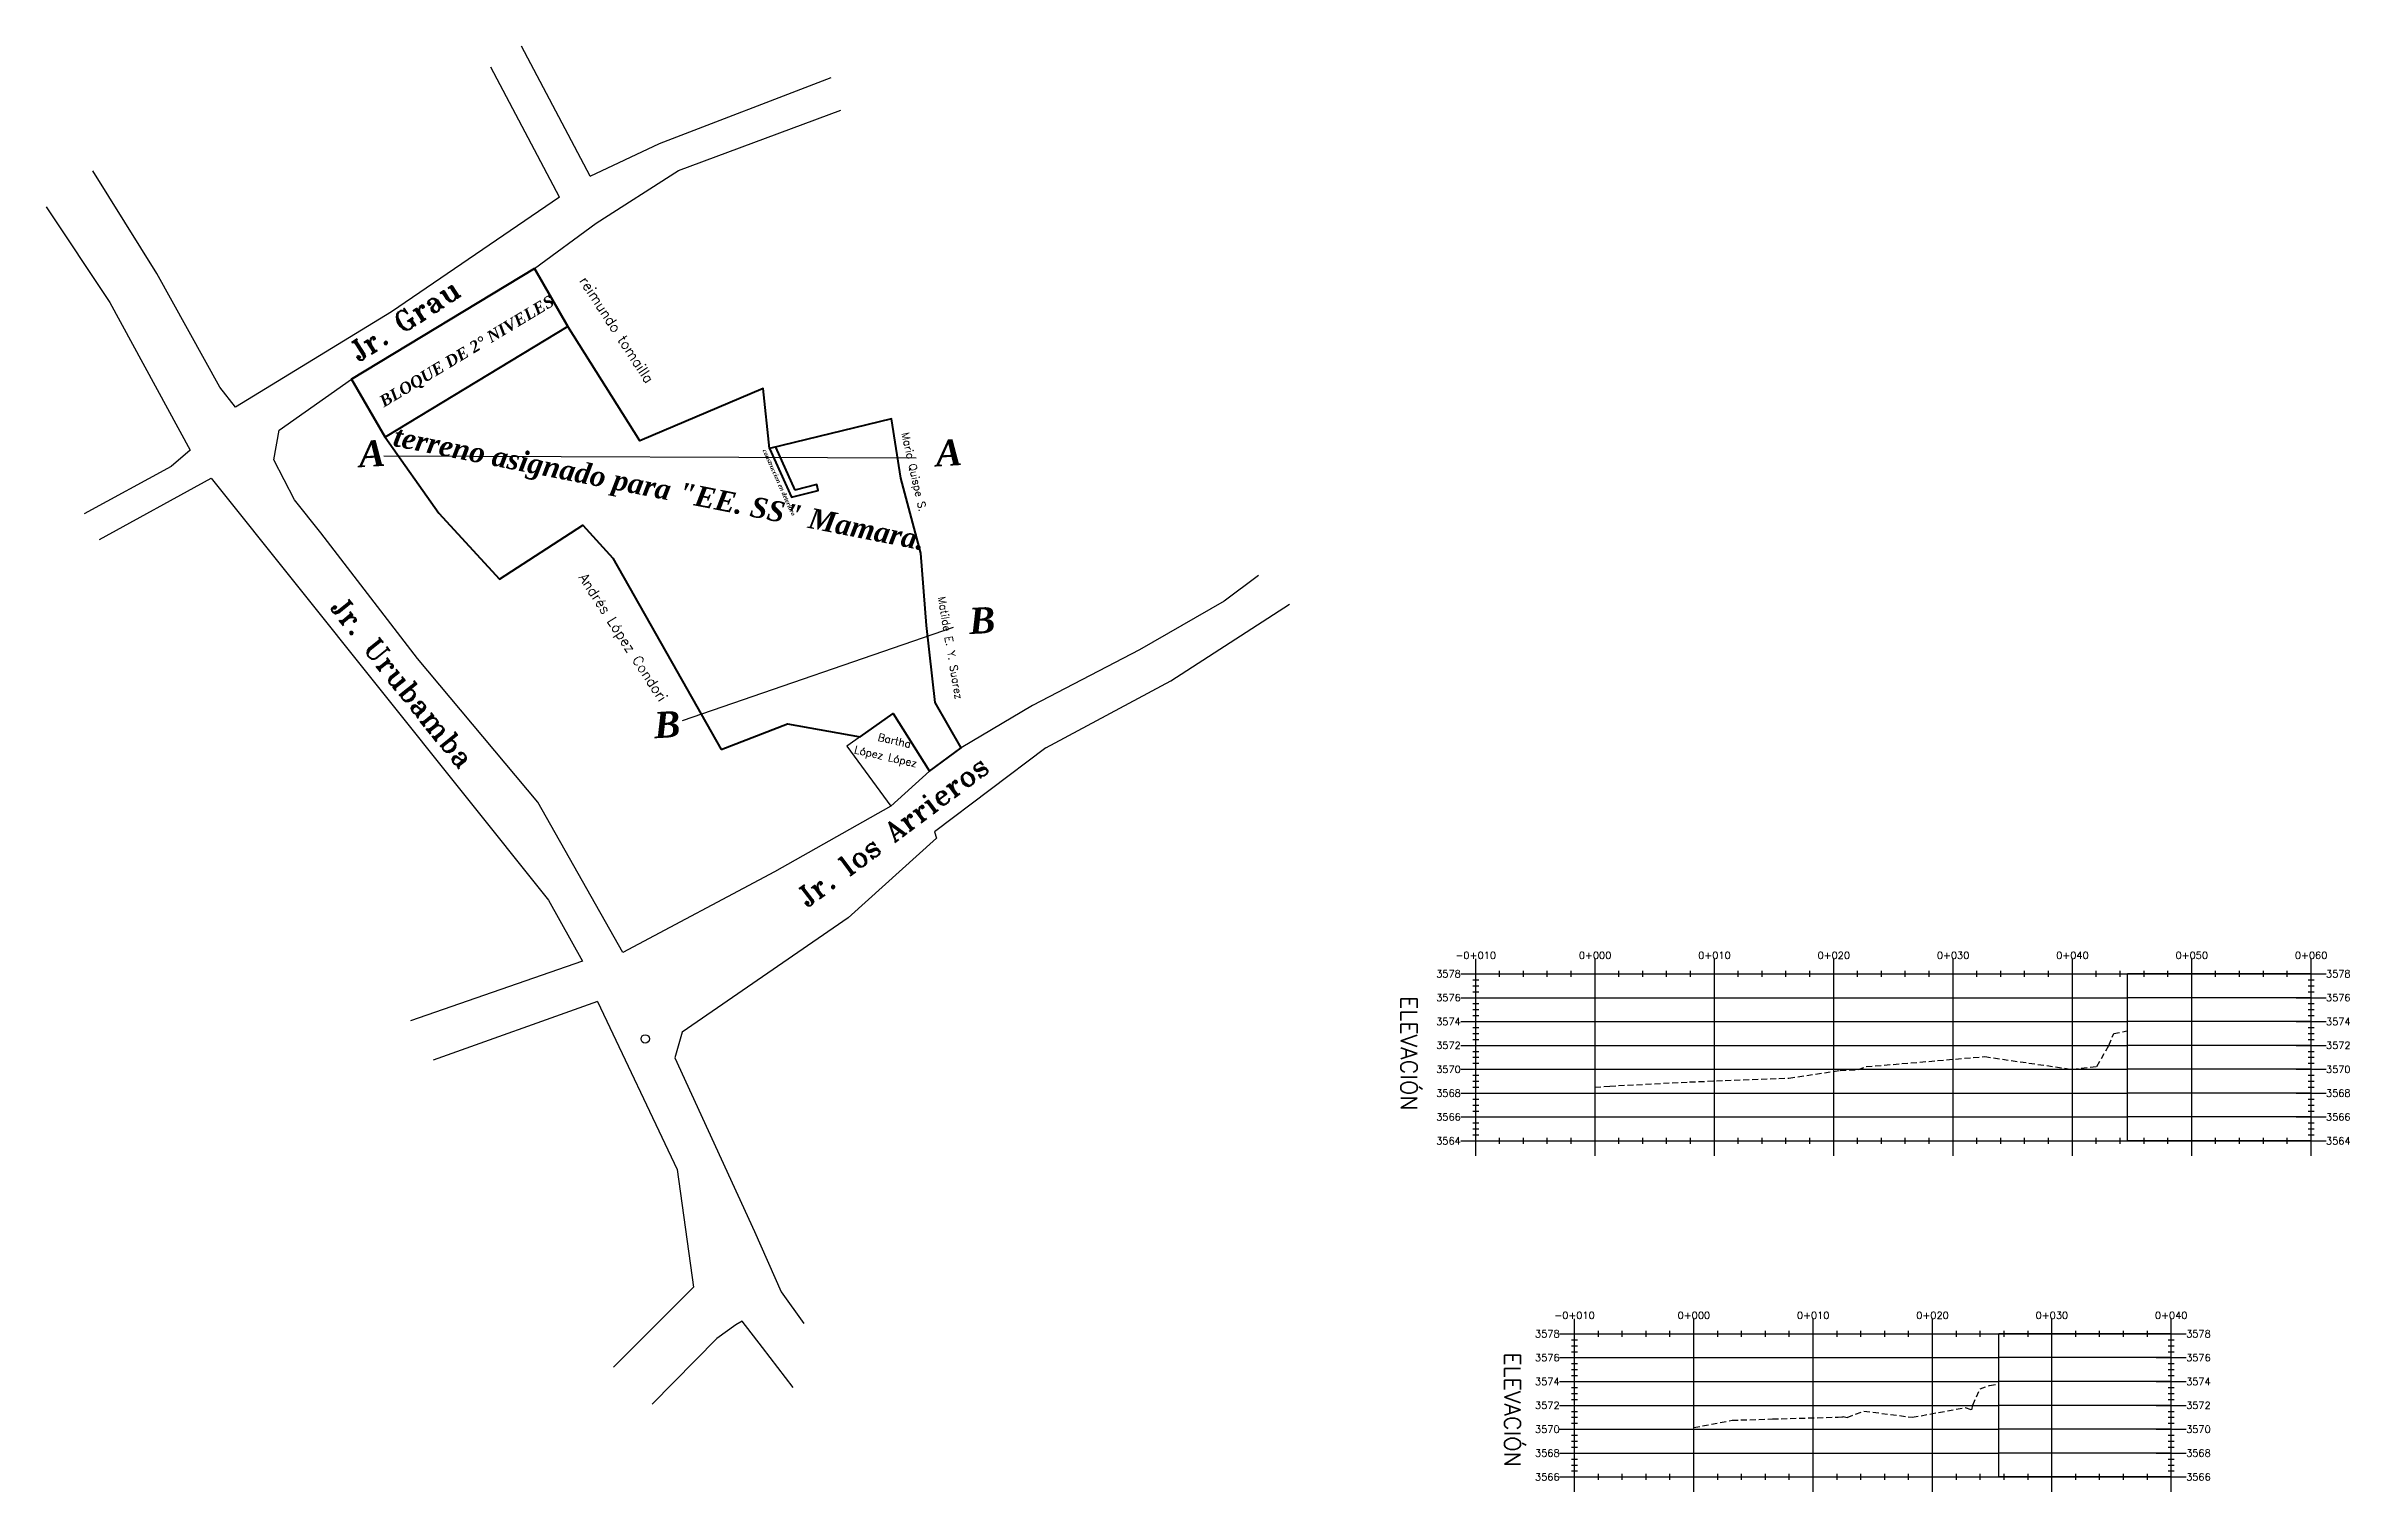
# Model space of a CAD drawing. Header units: metres. Extents: x 759889 to 760082, y 8425758 to 8425879.
import ezdxf
from ezdxf.enums import TextEntityAlignment as Align

# ---------------------------------------------------------------- set-up
doc = ezdxf.new("R2010")
doc.units = ezdxf.units.M
doc.linetypes.add('DASHED', pattern=[0.75, 0.5, -0.25])
doc.layers.add('BLOQUE', color=7, linetype='Continuous', lineweight=50)
doc.layers.add('PERIMETRO', color=4, linetype='Continuous', lineweight=50)
for name, color, linetype in [('C-PROP-BRNG', 92, 'Continuous'), ('C-ROAD-PROF', 1, 'DASHED'), ('C-ROAD-PROF-GRID-GEOM', 5, 'Continuous'), ('C-ROAD-PROF-GRID-MAJR', 8, 'Continuous'), ('C-ROAD-PROF-TEXT', 11, 'Continuous'), ('C-ROAD-PROF-TITL', 11, 'Continuous'), ('C-ROAD-PROF-TTLB', 5, 'Continuous'), ('CALLES', 7, 'Continuous')]:
    doc.layers.add(name, color=color, linetype=linetype)
doc.styles.add('ROMANT', font='romant.shx')
doc.styles.get("Standard").update_dxf_attribs({"font": 'simplex.shx'})

# ---------------------------------------------------------------- blocks, each defined once
blk = doc.blocks.new('*U145')
at = {"layer": 'C-ROAD-PROF', "color": 1, "linetype": 'DASHED', "lineweight": -3}
for p, q in [((760089.97, 8425649.17), (760090.96, 8425650.93)), ((760090.96, 8425650.93), (760091.37, 8425651.92)), ((760091.37, 8425651.92), (760092.51, 8425652.15)), ((760064.16, 8425648.19), (760068.46, 8425648.84)), ((760068.46, 8425648.84), (760069.97, 8425648.9)), ((760069.97, 8425648.9), (760070.64, 8425649.15)), ((760070.64, 8425649.15), (760079.59, 8425649.91)), ((760079.59, 8425649.91), (760080.56, 8425649.99)), ((760080.56, 8425649.99), (760087.91, 8425648.92)), ((760087.91, 8425648.92), (760089.97, 8425649.17)), ((760047.91, 8425647.42), (760049.14, 8425647.52)), ((760049.14, 8425647.52), (760055.83, 8425647.87)), ((760055.83, 8425647.87), (760064.16, 8425648.19))]:
    blk.add_line(p, q, dxfattribs=at)
blk = doc.blocks.new('*U147')
at = {"layer": 'C-ROAD-PROF', "color": 1, "linetype": 'DASHED', "lineweight": -3}
for p, q in [((760047.24, 8425808.22), (760047.85, 8425809.57)), ((760047.85, 8425809.57), (760048.65, 8425809.85)), ((760048.65, 8425809.85), (760049.43, 8425809.98)), ((760027.07, 8425806.94), (760030.45, 8425807.05)), ((760030.45, 8425807.05), (760035.97, 8425807.21)), ((760035.97, 8425807.21), (760036.27, 8425807.23)), ((760036.27, 8425807.23), (760036.37, 8425807.23)), ((760036.37, 8425807.23), (760036.39, 8425807.25)), ((760036.39, 8425807.25), (760036.72, 8425807.18)), ((760036.72, 8425807.18), (760038.12, 8425807.71)), ((760038.12, 8425807.71), (760042.17, 8425807.19)), ((760042.17, 8425807.19), (760046.61, 8425808.01)), ((760046.61, 8425808.01), (760047.15, 8425807.83)), ((760047.15, 8425807.83), (760047.24, 8425808.22)), ((760023.87, 8425806.34), (760027.07, 8425806.94))]:
    blk.add_line(p, q, dxfattribs=at)

msp = doc.modelspace()

# ---------------------------------------------------------------- linework, layer by layer
for p, q in [((759934.68, 8425867.82, 3569.45), (759928.93, 8425878.72, 0.26)), ((759932.12, 8425866.05, 3569.19), (759926.37, 8425876.95)), ((759940.5, 8425870.56), (759954.88, 8425876.08)), ((759942.09, 8425868.29, 3570.4), (759955.68, 8425873.35)), ((759934.68, 8425867.82, 3569.45), (759940.5, 8425870.56)), ((759898.37, 8425859.66, 3566), (759893.01, 8425868.26, 3563.76)), ((759935.19, 8425863.88, 3569.45), (759942.09, 8425868.29, 3570.4)), ((759889.1, 8425865.23, 3563.83), (759894.43, 8425857.21, 3565.98)), ((759932.12, 8425866.05, 3569.19), (759918.03, 8425856.43, 3568.33)), ((759930.03, 8425860.08, 3569.22), (759935.19, 8425863.88, 3569.45)), ((759903.66, 8425850.13, 3567.8), (759898.37, 8425859.66, 3566)), ((759894.43, 8425857.21, 3565.98), (759901.18, 8425844.85, 3568.32)), ((759918.03, 8425856.43, 3568.33), (759904.96, 8425848.44, 3568.39)), ((759932.83, 8425855.21, 3568.13), (759917.52, 8425845.93, 3568.36)), ((759904.96, 8425848.44, 3568.39), (759903.66, 8425850.13, 3567.8)), ((759908.63, 8425846.52, 3568.52), (759914.69, 8425850.8, 3568.64)), ((759908.17, 8425844.04, 3568.55), (759908.63, 8425846.52, 3568.52)), ((759901.18, 8425844.85, 3568.32), (759899.59, 8425843.47, 3568.49)), ((759909.9, 8425840.68, 3568.78), (759908.17, 8425844.04, 3568.55)), ((759899.59, 8425843.47, 3568.49), (759892.29, 8425839.5, 3568.54)), ((759893.57, 8425837.35, 3568.68), (759902.92, 8425842.51, 3568.42)), ((759902.92, 8425842.51, 3568.42), (759931.21, 8425807.12, 3568.2)), ((759912.13, 8425837.92, 3568.65), (759909.9, 8425840.68, 3568.78)), ((759920.21, 8425827.39, 3568.61), (759912.13, 8425837.92, 3568.65)), ((759990.68, 8425834.35, 3579.16), (759987.81, 8425832.19, 3578.5)), ((759987.81, 8425832.19, 3578.5), (759980.73, 8425828.1, 3576.93)), ((759983.34, 8425825.52), (759993.28, 8425831.93)), ((759930.29, 8425815.35, 3568.11), (759920.21, 8425827.39, 3568.61)), ((759980.73, 8425828.1, 3576.93), (759971.76, 8425823.46, 3575.09)), ((759972.88, 8425819.9, 3574.82), (759983.34, 8425825.52)), ((759960.09, 8425822.77, 3573.1), (759956.2, 8425820.04, 3572.88)), ((759963.12, 8425817.93, 3573.93), (759960.09, 8425822.77, 3573.1)), ((759971.76, 8425823.46, 3575.09), (759965.77, 8425819.91, 3574.07)), ((759956.2, 8425820.04, 3572.73), (759959.88, 8425815, 3573)), ((759972.88, 8425819.9, 3574.82), (759963.54, 8425812.86, 3573.01)), ((759963.12, 8425817.93, 3573.93), (759959.88, 8425815, 3573)), ((759959.88, 8425815, 3573), (759963.12, 8425817.93, 3573.93)), ((759937.42, 8425802.74, 3568.5), (759930.29, 8425815.35, 3568.11)), ((759959.88, 8425815, 3573), (759950.14, 8425809.51, 3570.23)), ((759963.54, 8425812.86, 3573.01), (759963.71, 8425812.33, 3573.05)), ((759963.71, 8425812.33, 3573.05), (759956.32, 8425805.66, 3572.03)), ((759950.14, 8425809.51, 3570.23), (759937.42, 8425802.74, 3568.5)), ((759931.21, 8425807.12, 3568.2), (759934.06, 8425802.01, 3568.28)), ((759956.32, 8425805.66, 3572.03), (759942.39, 8425796.07, 3569.52)), ((759934.06, 8425802.01, 3568.28), (759919.62, 8425797.02)), ((759935.3, 8425798.65, 3568.19), (759921.52, 8425793.73)), ((759935.3, 8425798.65, 3568.19), (759941.97, 8425784.56, 3570.2)), ((759942.39, 8425796.07, 3569.52), (759941.77, 8425793.93, 3569.5)), ((759941.77, 8425793.93, 3569.5), (759948.45, 8425779.35, 3571.19)), ((759941.97, 8425784.56, 3570.2), (759943.35, 8425774.69, 3571.53)), ((759948.45, 8425779.35, 3571.19), (759950.68, 8425774.3, 3572.42)), ((759943.35, 8425774.69, 3571.53), (759936.65, 8425767.98)), ((759950.68, 8425774.3, 3572.42), (759952.58, 8425771.64, 3574.13)), ((759945.31, 8425770.39, 3571.7), (759939.87, 8425764.89)), ((759946.89, 8425771.54, 3572.2), (759945.31, 8425770.39, 3571.7)), ((759947.42, 8425771.84, 3572.41), (759946.89, 8425771.54, 3572.2)), ((759949.14, 8425769.63, 3573.71), (759947.42, 8425771.84, 3572.41)), ((759951.71, 8425766.28, 3575.57), (759949.14, 8425769.63, 3573.71))]:
    msp.add_line(p, q)
at = {"flags": 128}
for points in [[(759917.39, 8425844.37), (759962, 8425844.21)], [(759942.43, 8425822.2), (759965.13, 8425830)]]:
    msp.add_lwpolyline(points, dxfattribs=at)
msp.add_circle((759939.3, 8425795.5, 3569), 0.351)
at = {"layer": 'BLOQUE'}
msp.add_line((759950.21, 8425845.1, 3570.95), (759951.83, 8425841.49, 3571.58), dxfattribs=at)
at = {"layer": 'BLOQUE', "elevation": 3569.22, "flags": 128}
msp.add_lwpolyline([(759930.03, 8425860.08), (759932.83, 8425855.21), (759917.52, 8425845.93), (759914.69, 8425850.8)], close=True, dxfattribs=at)
at = {"layer": 'BLOQUE'}
msp.add_polyline3d([(759949.72, 8425844.98, 3570.93), (759951.55, 8425840.9, 3571.65), (759953.8, 8425841.47, 0), (759953.68, 8425841.96, 0), (759951.83, 8425841.49, 2927)], dxfattribs=at)
at = {"layer": 'C-ROAD-PROF-GRID-GEOM', "color": 5, "linetype": 'Continuous', "lineweight": -3}
for p, q in [((760018.89, 8425786.96), (760018.89, 8425800.96)), ((760063.5, 8425786.96), (760063.5, 8425800.96)), ((760027.17, 8425758.79), (760027.17, 8425770.79)), ((760052.73, 8425758.79), (760052.73, 8425770.79))]:
    msp.add_line(p, q, dxfattribs=at)
at = {"layer": 'C-ROAD-PROF-GRID-MAJR', "color": 8, "linetype": 'Continuous', "lineweight": -3}
for p, q in [((760008.89, 8425800.96), (760018.89, 8425800.96)), ((760008.89, 8425786.96), (760008.89, 8425800.96)), ((760018.89, 8425800.96), (760063.5, 8425800.96)), ((760018.89, 8425786.96), (760018.89, 8425800.96)), ((760028.89, 8425786.96), (760028.89, 8425800.96)), ((760038.89, 8425786.96), (760038.89, 8425800.96)), ((760048.89, 8425786.96), (760048.89, 8425800.96)), ((760058.89, 8425786.96), (760058.89, 8425800.96)), ((760078.89, 8425800.96), (760063.5, 8425800.96)), ((760068.89, 8425786.96), (760068.89, 8425800.96)), ((760078.89, 8425786.96), (760078.89, 8425800.96)), ((760008.89, 8425798.96), (760018.89, 8425798.96)), ((760018.89, 8425798.96), (760063.5, 8425798.96)), ((760078.89, 8425798.96), (760063.5, 8425798.96)), ((760008.89, 8425796.96), (760018.89, 8425796.96)), ((760018.89, 8425796.96), (760063.5, 8425796.96)), ((760078.89, 8425796.96), (760063.5, 8425796.96)), ((760008.89, 8425794.96), (760018.89, 8425794.96)), ((760018.89, 8425794.96), (760063.5, 8425794.96)), ((760078.89, 8425794.96), (760063.5, 8425794.96)), ((760008.89, 8425792.96), (760018.89, 8425792.96)), ((760018.89, 8425792.96), (760063.5, 8425792.96)), ((760078.89, 8425792.96), (760063.5, 8425792.96)), ((760008.89, 8425790.96), (760018.89, 8425790.96)), ((760018.89, 8425790.96), (760063.5, 8425790.96)), ((760078.89, 8425790.96), (760063.5, 8425790.96)), ((760008.89, 8425788.96), (760018.89, 8425788.96)), ((760018.89, 8425788.96), (760063.5, 8425788.96)), ((760078.89, 8425788.96), (760063.5, 8425788.96)), ((760008.89, 8425786.96), (760018.89, 8425786.96)), ((760018.89, 8425786.96), (760063.5, 8425786.96)), ((760078.89, 8425786.96), (760063.5, 8425786.96)), ((760017.17, 8425770.79), (760027.17, 8425770.79)), ((760017.17, 8425758.79), (760017.17, 8425770.79)), ((760027.17, 8425770.79), (760052.73, 8425770.79)), ((760027.17, 8425758.79), (760027.17, 8425770.79)), ((760037.17, 8425758.79), (760037.17, 8425770.79)), ((760047.17, 8425758.79), (760047.17, 8425770.79)), ((760067.17, 8425770.79), (760052.73, 8425770.79)), ((760057.17, 8425758.79), (760057.17, 8425770.79)), ((760067.17, 8425758.79), (760067.17, 8425770.79)), ((760017.17, 8425768.79), (760027.17, 8425768.79)), ((760027.17, 8425768.79), (760052.73, 8425768.79)), ((760067.17, 8425768.79), (760052.73, 8425768.79)), ((760017.17, 8425766.79), (760027.17, 8425766.79)), ((760027.17, 8425766.79), (760052.73, 8425766.79)), ((760067.17, 8425766.79), (760052.73, 8425766.79)), ((760017.17, 8425764.79), (760027.17, 8425764.79)), ((760027.17, 8425764.79), (760052.73, 8425764.79)), ((760067.17, 8425764.79), (760052.73, 8425764.79)), ((760017.17, 8425762.79), (760027.17, 8425762.79)), ((760027.17, 8425762.79), (760052.73, 8425762.79)), ((760067.17, 8425762.79), (760052.73, 8425762.79)), ((760017.17, 8425760.79), (760027.17, 8425760.79)), ((760027.17, 8425760.79), (760052.73, 8425760.79)), ((760067.17, 8425760.79), (760052.73, 8425760.79)), ((760017.17, 8425758.79), (760027.17, 8425758.79)), ((760027.17, 8425758.79), (760052.73, 8425758.79)), ((760067.17, 8425758.79), (760052.73, 8425758.79))]:
    msp.add_line(p, q, dxfattribs=at)
at = {"layer": 'C-ROAD-PROF-TEXT', "color": 11, "linetype": 'Continuous', "lineweight": -3}
for p, q in [((760008.89, 8425799.71), (760008.89, 8425802.21)), ((760018.89, 8425799.71), (760018.89, 8425802.21)), ((760028.89, 8425799.71), (760028.89, 8425802.21)), ((760038.89, 8425799.71), (760038.89, 8425802.21)), ((760048.89, 8425799.71), (760048.89, 8425802.21)), ((760058.89, 8425799.71), (760058.89, 8425802.21)), ((760068.89, 8425799.71), (760068.89, 8425802.21)), ((760078.89, 8425799.71), (760078.89, 8425802.21)), ((760007.64, 8425800.96), (760010.14, 8425800.96)), ((760008.64, 8425800.46), (760009.14, 8425800.46)), ((760008.64, 8425799.96), (760009.14, 8425799.96)), ((760008.64, 8425799.46), (760009.14, 8425799.46)), ((760010.89, 8425800.71), (760010.89, 8425801.21)), ((760012.89, 8425800.71), (760012.89, 8425801.21)), ((760014.89, 8425800.71), (760014.89, 8425801.21)), ((760016.89, 8425800.71), (760016.89, 8425801.21)), ((760020.89, 8425800.71), (760020.89, 8425801.21)), ((760022.89, 8425800.71), (760022.89, 8425801.21)), ((760024.89, 8425800.71), (760024.89, 8425801.21)), ((760026.89, 8425800.71), (760026.89, 8425801.21)), ((760030.89, 8425800.71), (760030.89, 8425801.21)), ((760032.89, 8425800.71), (760032.89, 8425801.21)), ((760034.89, 8425800.71), (760034.89, 8425801.21)), ((760036.89, 8425800.71), (760036.89, 8425801.21)), ((760040.89, 8425800.71), (760040.89, 8425801.21)), ((760042.89, 8425800.71), (760042.89, 8425801.21)), ((760044.89, 8425800.71), (760044.89, 8425801.21)), ((760046.89, 8425800.71), (760046.89, 8425801.21)), ((760050.89, 8425800.71), (760050.89, 8425801.21)), ((760052.89, 8425800.71), (760052.89, 8425801.21)), ((760054.89, 8425800.71), (760054.89, 8425801.21)), ((760056.89, 8425800.71), (760056.89, 8425801.21)), ((760060.89, 8425800.71), (760060.89, 8425801.21)), ((760062.89, 8425800.71), (760062.89, 8425801.21)), ((760064.89, 8425800.71), (760064.89, 8425801.21)), ((760066.89, 8425800.71), (760066.89, 8425801.21)), ((760070.89, 8425800.71), (760070.89, 8425801.21)), ((760072.89, 8425800.71), (760072.89, 8425801.21)), ((760074.89, 8425800.71), (760074.89, 8425801.21)), ((760076.89, 8425800.71), (760076.89, 8425801.21)), ((760077.64, 8425800.96), (760080.14, 8425800.96)), ((760078.64, 8425800.46), (760079.14, 8425800.46)), ((760078.64, 8425799.96), (760079.14, 8425799.96)), ((760078.64, 8425799.46), (760079.14, 8425799.46)), ((760007.64, 8425798.96), (760010.14, 8425798.96)), ((760008.64, 8425798.46), (760009.14, 8425798.46)), ((760008.64, 8425797.96), (760009.14, 8425797.96)), ((760008.64, 8425797.46), (760009.14, 8425797.46)), ((760077.64, 8425798.96), (760080.14, 8425798.96)), ((760078.64, 8425798.46), (760079.14, 8425798.46)), ((760078.64, 8425797.96), (760079.14, 8425797.96)), ((760078.64, 8425797.46), (760079.14, 8425797.46)), ((760007.64, 8425796.96), (760010.14, 8425796.96)), ((760008.64, 8425796.46), (760009.14, 8425796.46)), ((760008.64, 8425795.96), (760009.14, 8425795.96)), ((760008.64, 8425795.46), (760009.14, 8425795.46)), ((760077.64, 8425796.96), (760080.14, 8425796.96)), ((760078.64, 8425796.46), (760079.14, 8425796.46)), ((760078.64, 8425795.96), (760079.14, 8425795.96)), ((760078.64, 8425795.46), (760079.14, 8425795.46)), ((760007.64, 8425794.96), (760010.14, 8425794.96)), ((760008.64, 8425794.46), (760009.14, 8425794.46)), ((760008.64, 8425793.96), (760009.14, 8425793.96)), ((760077.64, 8425794.96), (760080.14, 8425794.96)), ((760078.64, 8425794.46), (760079.14, 8425794.46)), ((760078.64, 8425793.96), (760079.14, 8425793.96)), ((760007.64, 8425792.96), (760010.14, 8425792.96)), ((760008.64, 8425793.46), (760009.14, 8425793.46)), ((760008.64, 8425792.46), (760009.14, 8425792.46)), ((760008.64, 8425791.96), (760009.14, 8425791.96)), ((760077.64, 8425792.96), (760080.14, 8425792.96)), ((760078.64, 8425793.46), (760079.14, 8425793.46)), ((760078.64, 8425792.46), (760079.14, 8425792.46)), ((760078.64, 8425791.96), (760079.14, 8425791.96)), ((760007.64, 8425790.96), (760010.14, 8425790.96)), ((760008.64, 8425791.46), (760009.14, 8425791.46)), ((760008.64, 8425790.46), (760009.14, 8425790.46)), ((760008.64, 8425789.96), (760009.14, 8425789.96)), ((760077.64, 8425790.96), (760080.14, 8425790.96)), ((760078.64, 8425791.46), (760079.14, 8425791.46)), ((760078.64, 8425790.46), (760079.14, 8425790.46)), ((760078.64, 8425789.96), (760079.14, 8425789.96)), ((760007.64, 8425788.96), (760010.14, 8425788.96)), ((760008.64, 8425789.46), (760009.14, 8425789.46)), ((760008.64, 8425788.46), (760009.14, 8425788.46)), ((760008.64, 8425787.96), (760009.14, 8425787.96)), ((760008.89, 8425785.71), (760008.89, 8425788.21)), ((760018.89, 8425785.71), (760018.89, 8425788.21)), ((760028.89, 8425785.71), (760028.89, 8425788.21)), ((760038.89, 8425785.71), (760038.89, 8425788.21)), ((760048.89, 8425785.71), (760048.89, 8425788.21)), ((760058.89, 8425785.71), (760058.89, 8425788.21)), ((760068.89, 8425785.71), (760068.89, 8425788.21)), ((760077.64, 8425788.96), (760080.14, 8425788.96)), ((760078.64, 8425789.46), (760079.14, 8425789.46)), ((760078.64, 8425788.46), (760079.14, 8425788.46)), ((760078.64, 8425787.96), (760079.14, 8425787.96)), ((760078.89, 8425785.71), (760078.89, 8425788.21)), ((760007.64, 8425786.96), (760010.14, 8425786.96)), ((760008.64, 8425787.46), (760009.14, 8425787.46)), ((760010.89, 8425786.71), (760010.89, 8425787.21)), ((760012.89, 8425786.71), (760012.89, 8425787.21)), ((760014.89, 8425786.71), (760014.89, 8425787.21)), ((760016.89, 8425786.71), (760016.89, 8425787.21)), ((760020.89, 8425786.71), (760020.89, 8425787.21)), ((760022.89, 8425786.71), (760022.89, 8425787.21)), ((760024.89, 8425786.71), (760024.89, 8425787.21)), ((760026.89, 8425786.71), (760026.89, 8425787.21)), ((760030.89, 8425786.71), (760030.89, 8425787.21)), ((760032.89, 8425786.71), (760032.89, 8425787.21)), ((760034.89, 8425786.71), (760034.89, 8425787.21)), ((760036.89, 8425786.71), (760036.89, 8425787.21)), ((760040.89, 8425786.71), (760040.89, 8425787.21)), ((760042.89, 8425786.71), (760042.89, 8425787.21)), ((760044.89, 8425786.71), (760044.89, 8425787.21)), ((760046.89, 8425786.71), (760046.89, 8425787.21)), ((760050.89, 8425786.71), (760050.89, 8425787.21)), ((760052.89, 8425786.71), (760052.89, 8425787.21)), ((760054.89, 8425786.71), (760054.89, 8425787.21)), ((760056.89, 8425786.71), (760056.89, 8425787.21)), ((760060.89, 8425786.71), (760060.89, 8425787.21)), ((760062.89, 8425786.71), (760062.89, 8425787.21)), ((760064.89, 8425786.71), (760064.89, 8425787.21)), ((760066.89, 8425786.71), (760066.89, 8425787.21)), ((760070.89, 8425786.71), (760070.89, 8425787.21)), ((760072.89, 8425786.71), (760072.89, 8425787.21)), ((760074.89, 8425786.71), (760074.89, 8425787.21)), ((760076.89, 8425786.71), (760076.89, 8425787.21)), ((760077.64, 8425786.96), (760080.14, 8425786.96)), ((760078.64, 8425787.46), (760079.14, 8425787.46)), ((760015.92, 8425770.79), (760018.42, 8425770.79)), ((760017.17, 8425769.54), (760017.17, 8425772.04)), ((760019.17, 8425770.54), (760019.17, 8425771.04)), ((760021.17, 8425770.54), (760021.17, 8425771.04)), ((760023.17, 8425770.54), (760023.17, 8425771.04)), ((760025.17, 8425770.54), (760025.17, 8425771.04)), ((760027.17, 8425769.54), (760027.17, 8425772.04)), ((760029.17, 8425770.54), (760029.17, 8425771.04)), ((760031.17, 8425770.54), (760031.17, 8425771.04)), ((760033.17, 8425770.54), (760033.17, 8425771.04)), ((760035.17, 8425770.54), (760035.17, 8425771.04)), ((760037.17, 8425769.54), (760037.17, 8425772.04)), ((760039.17, 8425770.54), (760039.17, 8425771.04)), ((760041.17, 8425770.54), (760041.17, 8425771.04)), ((760043.17, 8425770.54), (760043.17, 8425771.04)), ((760045.17, 8425770.54), (760045.17, 8425771.04)), ((760047.17, 8425769.54), (760047.17, 8425772.04)), ((760049.17, 8425770.54), (760049.17, 8425771.04)), ((760051.17, 8425770.54), (760051.17, 8425771.04)), ((760053.17, 8425770.54), (760053.17, 8425771.04)), ((760055.17, 8425770.54), (760055.17, 8425771.04)), ((760057.17, 8425769.54), (760057.17, 8425772.04)), ((760059.17, 8425770.54), (760059.17, 8425771.04)), ((760061.17, 8425770.54), (760061.17, 8425771.04)), ((760063.17, 8425770.54), (760063.17, 8425771.04)), ((760065.17, 8425770.54), (760065.17, 8425771.04)), ((760065.92, 8425770.79), (760068.42, 8425770.79)), ((760067.17, 8425769.54), (760067.17, 8425772.04)), ((760015.92, 8425768.79), (760018.42, 8425768.79)), ((760016.92, 8425770.29), (760017.42, 8425770.29)), ((760016.92, 8425769.79), (760017.42, 8425769.79)), ((760016.92, 8425769.29), (760017.42, 8425769.29)), ((760065.92, 8425768.79), (760068.42, 8425768.79)), ((760066.92, 8425770.29), (760067.42, 8425770.29)), ((760066.92, 8425769.79), (760067.42, 8425769.79)), ((760066.92, 8425769.29), (760067.42, 8425769.29)), ((760015.92, 8425766.79), (760018.42, 8425766.79)), ((760016.92, 8425768.29), (760017.42, 8425768.29)), ((760016.92, 8425767.79), (760017.42, 8425767.79)), ((760016.92, 8425767.29), (760017.42, 8425767.29)), ((760065.92, 8425766.79), (760068.42, 8425766.79)), ((760066.92, 8425768.29), (760067.42, 8425768.29)), ((760066.92, 8425767.79), (760067.42, 8425767.79)), ((760066.92, 8425767.29), (760067.42, 8425767.29)), ((760015.92, 8425764.79), (760018.42, 8425764.79)), ((760016.92, 8425766.29), (760017.42, 8425766.29)), ((760016.92, 8425765.79), (760017.42, 8425765.79)), ((760016.92, 8425765.29), (760017.42, 8425765.29)), ((760065.92, 8425764.79), (760068.42, 8425764.79)), ((760066.92, 8425766.29), (760067.42, 8425766.29)), ((760066.92, 8425765.79), (760067.42, 8425765.79)), ((760066.92, 8425765.29), (760067.42, 8425765.29)), ((760015.92, 8425762.79), (760018.42, 8425762.79)), ((760016.92, 8425764.29), (760017.42, 8425764.29)), ((760016.92, 8425763.79), (760017.42, 8425763.79)), ((760016.92, 8425763.29), (760017.42, 8425763.29)), ((760065.92, 8425762.79), (760068.42, 8425762.79)), ((760066.92, 8425764.29), (760067.42, 8425764.29)), ((760066.92, 8425763.79), (760067.42, 8425763.79)), ((760066.92, 8425763.29), (760067.42, 8425763.29)), ((760015.92, 8425760.79), (760018.42, 8425760.79)), ((760016.92, 8425762.29), (760017.42, 8425762.29)), ((760016.92, 8425761.79), (760017.42, 8425761.79)), ((760016.92, 8425761.29), (760017.42, 8425761.29)), ((760065.92, 8425760.79), (760068.42, 8425760.79)), ((760066.92, 8425762.29), (760067.42, 8425762.29)), ((760066.92, 8425761.79), (760067.42, 8425761.79)), ((760066.92, 8425761.29), (760067.42, 8425761.29)), ((760015.92, 8425758.79), (760018.42, 8425758.79)), ((760016.92, 8425760.29), (760017.42, 8425760.29)), ((760016.92, 8425759.79), (760017.42, 8425759.79)), ((760016.92, 8425759.29), (760017.42, 8425759.29)), ((760017.17, 8425757.54), (760017.17, 8425760.04)), ((760019.17, 8425758.54), (760019.17, 8425759.04)), ((760021.17, 8425758.54), (760021.17, 8425759.04)), ((760023.17, 8425758.54), (760023.17, 8425759.04)), ((760025.17, 8425758.54), (760025.17, 8425759.04)), ((760027.17, 8425757.54), (760027.17, 8425760.04)), ((760029.17, 8425758.54), (760029.17, 8425759.04)), ((760031.17, 8425758.54), (760031.17, 8425759.04)), ((760033.17, 8425758.54), (760033.17, 8425759.04)), ((760035.17, 8425758.54), (760035.17, 8425759.04)), ((760037.17, 8425757.54), (760037.17, 8425760.04)), ((760039.17, 8425758.54), (760039.17, 8425759.04)), ((760041.17, 8425758.54), (760041.17, 8425759.04)), ((760043.17, 8425758.54), (760043.17, 8425759.04)), ((760045.17, 8425758.54), (760045.17, 8425759.04)), ((760047.17, 8425757.54), (760047.17, 8425760.04)), ((760049.17, 8425758.54), (760049.17, 8425759.04)), ((760051.17, 8425758.54), (760051.17, 8425759.04)), ((760053.17, 8425758.54), (760053.17, 8425759.04)), ((760055.17, 8425758.54), (760055.17, 8425759.04)), ((760057.17, 8425757.54), (760057.17, 8425760.04)), ((760059.17, 8425758.54), (760059.17, 8425759.04)), ((760061.17, 8425758.54), (760061.17, 8425759.04)), ((760063.17, 8425758.54), (760063.17, 8425759.04)), ((760065.17, 8425758.54), (760065.17, 8425759.04)), ((760065.92, 8425758.79), (760068.42, 8425758.79)), ((760066.92, 8425760.29), (760067.42, 8425760.29)), ((760066.92, 8425759.79), (760067.42, 8425759.79)), ((760066.92, 8425759.29), (760067.42, 8425759.29)), ((760067.17, 8425757.54), (760067.17, 8425760.04))]:
    msp.add_line(p, q, dxfattribs=at)
at = {"layer": 'C-ROAD-PROF-TTLB', "color": 5, "linetype": 'Continuous', "lineweight": -3}
for p, q in [((760008.89, 8425786.96), (760008.89, 8425800.96)), ((760008.89, 8425800.96), (760078.89, 8425800.96)), ((760078.89, 8425786.96), (760078.89, 8425800.96)), ((760008.89, 8425786.96), (760078.89, 8425786.96)), ((760017.17, 8425758.79), (760017.17, 8425770.79)), ((760017.17, 8425770.79), (760067.17, 8425770.79)), ((760067.17, 8425758.79), (760067.17, 8425770.79)), ((760017.17, 8425758.79), (760067.17, 8425758.79))]:
    msp.add_line(p, q, dxfattribs=at)
at = {"layer": 'PERIMETRO'}
msp.add_polyline3d([(759945.66, 8425819.76, 3571.15), (759951.22, 8425821.9, 3571.32), (759957.31, 8425820.82, 3572.94), (759960.09, 8425822.77, 3573.1), (759963.12, 8425817.93, 3573.93), (759965.77, 8425819.91, 3574.07), (759963.6, 8425823.7, 3571.88), (759962.87, 8425830.16, 3571.6), (759962.4, 8425836.22, 3572.2), (759960.71, 8425842.51, 3571.59), (759959.94, 8425847.47, 3572.77), (759949.72, 8425844.98, 3570.93), (759949.18, 8425850.02, 3570.36), (759938.85, 8425845.64, 3569.93), (759932.83, 8425855.21, 3568.13), (759930.03, 8425860.08, 3569.22), (759914.69, 8425850.8, 3568.64), (759917.52, 8425845.93, 3568.36), (759922, 8425839.56, 3569.3), (759927.09, 8425834.03, 3569.72), (759934.07, 8425838.56, 3569.86), (759936.58, 8425835.79, 3571.03), (759941.96, 8425826.33, 3570.27)], close=True, dxfattribs=at)

# ---------------------------------------------------------------- block references
at = {"layer": 'C-ROAD-PROF', "color": 1, "linetype": 'DASHED', "lineweight": -3}
for name, p in [('*U145', (-29.02, 144.03)), ('*U147', (3.3, -43.4))]:
    msp.add_blockref(name, p, dxfattribs=at)

# ---------------------------------------------------------------- texts
at = {"layer": 'C-PROP-BRNG', "color": 4, "linetype": 'Continuous', "lineweight": -3, "attachment_point": 8}
for s, insert, char_height, rotation in [('\\pxi-2.26506,l3.26506,t3.26506;{\\fPalatino Linotype|b1|i1|c0|p18;\\C42;BLOQUE DE 2° NIVELES }', (759924.3, 8425852.28), 0.9708, 30.9964), ('\\pxi-2.26506,l3.26506,t3.26506;{\\fPalatino Linotype|b1|i1|c0|p18;\\C42;A}', (759915.37, 8425843.41), 2.1844, 3.4216), ('{\\fPalatino Linotype|b1|i1|c0|p18;\\C42;terreno asignado para "EE. SS" Mamara.}', (759940.21, 8425840.28), 1.7167, 348.8386), ('\\pxi-2.26506,l3.26506,t3.26506;{\\fPalatino Linotype|b1|i1|c0|p18;\\C42;A}', (759963.71, 8425843.48), 2.1844, 3.4216), ('{\\fPalatino Linotype|b1|i1|c0|p18;\\C42;construccion en deterioro  }', (759950.35, 8425842.06), 0.375, 294.0783), ('\\pxi-2.26506,l3.26506,t3.26506;{\\fPalatino Linotype|b1|i1|c0|p18;\\C42;B}', (759966.5, 8425829.42, 7144), 2.1844, 3.4216), ('\\pxi-2.26506,l3.26506,t3.26506;{\\fPalatino Linotype|b1|i1|c0|p18;\\C42;B}', (759940.11, 8425820.69, 3570), 2.1844, 3.4216)]:
    msp.add_mtext(s, dxfattribs=dict(at, insert=insert, char_height=char_height, rotation=rotation))
at = {"layer": 'C-ROAD-PROF-TEXT', "color": 11, "linetype": 'Continuous', "lineweight": -3, "char_height": 0.6}
for s, insert, attachment_point in [('3578', (760007.64, 8425800.96), 6), ('-0+010', (760008.89, 8425802.21), 8), ('0+000', (760018.89, 8425802.21), 8), ('0+010', (760028.89, 8425802.21), 8), ('0+020', (760038.89, 8425802.21), 8), ('0+030', (760048.89, 8425802.21), 8), ('0+040', (760058.89, 8425802.21), 8), ('0+050', (760068.89, 8425802.21), 8), ('0+060', (760078.89, 8425802.21), 8), ('3578', (760080.14, 8425800.96), 4), ('3576', (760007.64, 8425798.96), 6), ('3576', (760080.14, 8425798.96), 4), ('3574', (760007.64, 8425796.96), 6), ('3574', (760080.14, 8425796.96), 4), ('3572', (760007.64, 8425794.96), 6), ('3572', (760080.14, 8425794.96), 4), ('3570', (760007.64, 8425792.96), 6), ('3570', (760080.14, 8425792.96), 4), ('3568', (760007.64, 8425790.96), 6), ('3568', (760080.14, 8425790.96), 4), ('3566', (760007.64, 8425788.96), 6), ('3566', (760080.14, 8425788.96), 4), ('3564', (760007.64, 8425786.96), 6), ('3564', (760080.14, 8425786.96), 4), ('-0+010', (760017.17, 8425772.04), 8), ('0+000', (760027.17, 8425772.04), 8), ('0+010', (760037.17, 8425772.04), 8), ('0+020', (760047.17, 8425772.04), 8), ('0+030', (760057.17, 8425772.04), 8), ('0+040', (760067.17, 8425772.04), 8), ('3578', (760015.92, 8425770.79), 6), ('3578', (760068.42, 8425770.79), 4), ('3576', (760015.92, 8425768.79), 6), ('3576', (760068.42, 8425768.79), 4), ('3574', (760015.92, 8425766.79), 6), ('3574', (760068.42, 8425766.79), 4), ('3572', (760015.92, 8425764.79), 6), ('3572', (760068.42, 8425764.79), 4), ('3570', (760015.92, 8425762.79), 6), ('3570', (760068.42, 8425762.79), 4), ('3568', (760015.92, 8425760.79), 6), ('3568', (760068.42, 8425760.79), 4), ('3566', (760015.92, 8425758.79), 6), ('3566', (760068.42, 8425758.79), 4)]:
    msp.add_mtext(s, dxfattribs=dict(at, insert=insert, attachment_point=attachment_point))
at = {"layer": 'C-ROAD-PROF-TITL', "color": 11, "linetype": 'Continuous', "lineweight": -3, "char_height": 1.367, "width": 8.4264, "attachment_point": 8, "rotation": 270}
for insert in [(760002.62, 8425794.29), (760011.29, 8425764.43)]:
    msp.add_mtext('ELEVACIÓN', dxfattribs=dict(at, insert=insert))
at = {"layer": 'CALLES', "style": 'ROMANT'}
for s, height, rotation, p in [('reimundo tomailla', 0.85, 302.9683, (759936.94, 8425854.94, 3568.5)), ('Jr. Grau', 1.7, 33.0398, (759919.18, 8425855.75)), ('Mario Quispe S.', 0.6375, 282.718, (759961.74, 8425843.02, 3573)), ('Andrés López Condori', 0.85, 302.9683, (759937.35, 8425829.1)), ('Jr. Urubamba', 1.7, 308.7727, (759918.97, 8425825.35)), ('Matilde E. Y. Suarez', 0.6375, 279.6566, (759964.89, 8425828.29)), ('Bartha ', 0.637, 347.0925, (759960.41, 8425820.46)), ('Jr. los Arrieros', 1.7, 36.8722, (759960.05, 8425812.9)), ('López López', 0.6375, 347.0925, (759959.43, 8425819.07))]:
    msp.add_text(s, height=height, rotation=rotation, dxfattribs=at).set_placement(p, align=Align.MIDDLE)

doc.saveas('drawing.dxf')
